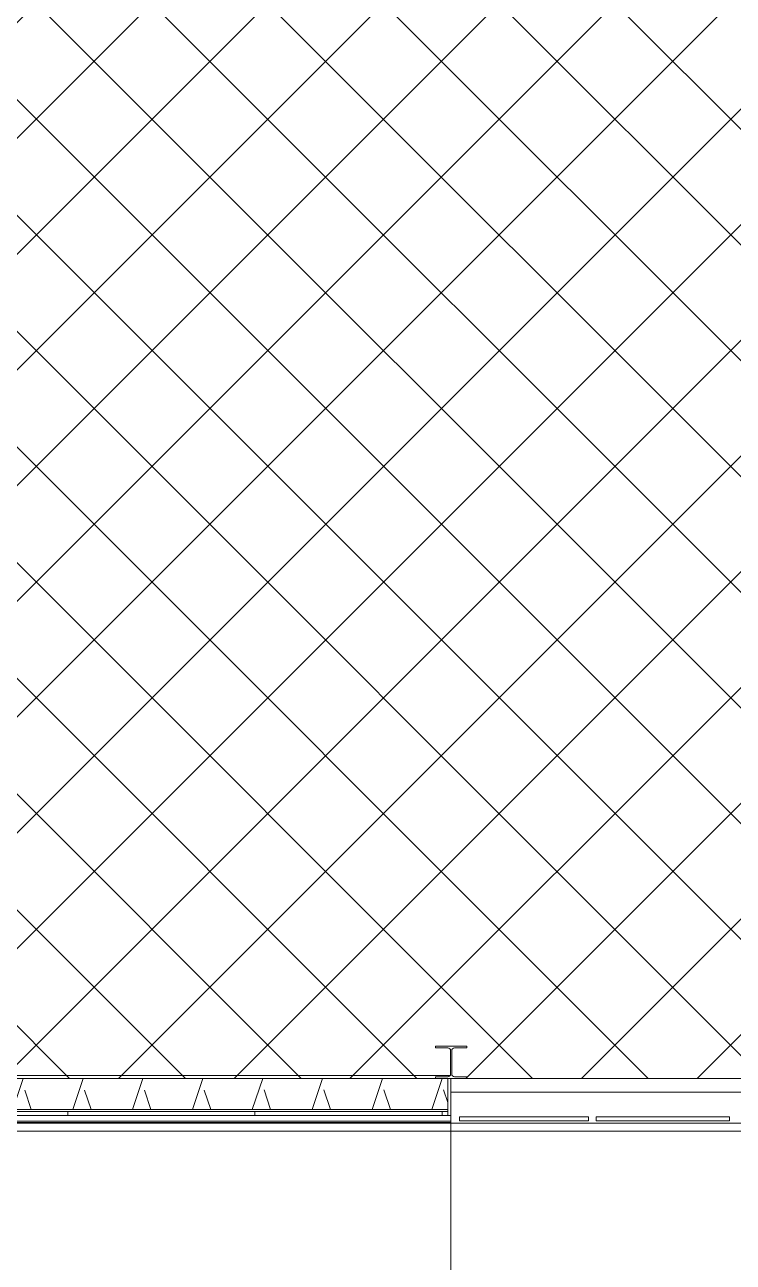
# Model space of a CAD drawing. Header units: inches. Extents: x -1442 to 61540, y -36095 to 93.
# Drawn here: x 58093.7 to 58275.6, y -22834.5 to -22516.9 of the extents above; entities that cross this region are included whole.
import ezdxf

# ---------------------------------------------------------------- set-up
doc = ezdxf.new("R2010")
doc.units = ezdxf.units.IN
doc.header["$MEASUREMENT"] = 0
for name, color, linetype, lineweight in [('A-DETL-GENF', 92, 'Continuous', 9), ('A-DETL-THIN', 151, 'Continuous', 9), ('A-FLOR', 192, 'Continuous', 9), ('A-GLAZ-CURT', 52, 'Continuous', 9), ('A-WALL', 113, 'Continuous', 9), ('A-WALL-PATT', 111, 'Continuous', 15), ('C-TOPO', 7, 'Continuous', 9), ('L-SITE-WALL', 31, 'Continuous', 9), ('S-COLS', 52, 'Continuous', 9)]:
    doc.layers.add(name, color=color, linetype=linetype, lineweight=lineweight)

# ---------------------------------------------------------------- blocks, each defined once
blk = doc.blocks.new('Struct_Xcel_Sports Complex_rvt-2-Life Safety Plan')
at = {"layer": 'A-FLOR', "color": 7}
blk.add_line((24132.95, -22790.8), (23954.27, -22790.8), dxfattribs=at)
at = {"layer": 'L-SITE-WALL', "color": 7}
for p, q in [((23954.27, -22790.8), (24132.95, -22790.8)), ((25110.27, -22798.8), (23375.27, -22798.8))]:
    blk.add_line(p, q, dxfattribs=at)
blk = doc.blocks.new('W-Wide Flange-Column - B2_E-V9-Life Safety Plan')
at = {"layer": 'S-COLS', "lineweight": 13}
for p, q in [((4, 4.13), (-4, 4.13)), ((-4, 4.13), (-4, 3.69)), ((-4, 3.69), (-0.84, 3.69)), ((0.84, 3.69), (4, 3.69)), ((4, 3.69), (4, 4.13)), ((-0.14, 3), (-0.14, -3)), ((0.14, -3), (0.14, 3)), ((-0.84, -3.69), (-4, -3.69)), ((-4, -3.69), (-4, -4.12)), ((-4, -4.12), (4, -4.12)), ((4, -3.69), (0.84, -3.69)), ((4, -4.12), (4, -3.69))]:
    blk.add_line(p, q, dxfattribs=at)
for centre, start, end in [((-0.84, 3), 0, 90), ((0.84, 3), 90, 180), ((-0.84, -3), 270, 0), ((0.84, -3), 180, 270)]:
    blk.add_arc(centre, 0.691, start, end, dxfattribs=at)
blk = doc.blocks.new('System Panel - INSULATED LOW-E GLAZING _SEE ELEVATIONS FOR U-FACTOR_ SHGC_ _ LT_-827433-Life Safety Plan')
at = {"layer": 'A-GLAZ-CURT'}
for p, q in [((17.09375, -0.25), (-17.09375, -0.25)), ((-17.09375, -0.25), (-17.09375, -1.25)), ((-17.09375, -1.25), (-17.09375, -0.25)), ((17.09375, -0.25), (-17.09375, -0.25)), ((-17.09375, -1.25), (17.09375, -1.25)), ((-17.09375, -1.25), (17.09375, -1.25)), ((17.09375, -1.25), (17.09375, -0.25)), ((17.09375, -0.25), (17.09375, -1.25))]:
    blk.add_line(p, q, dxfattribs=at)
blk = doc.blocks.new('System Panel - INSULATED LOW-E GLAZING _SEE ELEVATIONS FOR U-FACTOR_ SHGC_ _ LT_-V29-Life Safety Plan')
at = {"layer": 'A-GLAZ-CURT'}
for p, q in [((16.53125, -0.25), (-16.53125, -0.25)), ((-16.53125, -0.25), (-16.53125, -1.25)), ((-16.53125, -1.25), (-16.53125, -0.25)), ((16.53125, -0.25), (-16.53125, -0.25)), ((-16.53125, -1.25), (16.53125, -1.25)), ((-16.53125, -1.25), (16.53125, -1.25)), ((16.53125, -1.25), (16.53125, -0.25)), ((16.53125, -0.25), (16.53125, -1.25))]:
    blk.add_line(p, q, dxfattribs=at)

msp = doc.modelspace()

# ---------------------------------------------------------------- hatches: boundary and pattern name
at = {"layer": 'A-DETL-GENF'}
h = msp.add_hatch(dxfattribs=at)
h.set_pattern_fill('FP_13', color=8, style=0, pattern_type=2)
h.set_pattern_definition([(45, (34248.79, 0), (-14.849242, 14.849242), []), (135, (34248.79, 0), (-14.849242, -14.849242), [])])
h.paths.add_polyline_path([(57927.13, -22787.3), (58382.37, -22787.3), (58382.37, -22516.87), (58490.31, -22516.87), (58490.31, -22369.55), (57052.81, -22369.55), (57052.93, -22787.3), (57917.68, -22787.3)], flags=0)
h.paths.add_polyline_path([(57754.11, -22506.37), (57748.59, -22506.37), (57743.1, -22505.88), (57737.67, -22504.89), (57732.35, -22503.42), (57727.18, -22501.48), (57722.21, -22499.09), (57717.47, -22496.26), (57713.01, -22493.01), (57708.85, -22489.38), (57705.04, -22485.4), (57701.6, -22481.08), (57698.56, -22476.48), (57695.94, -22471.62), (57693.77, -22466.54), (57692.07, -22461.29), (57690.84, -22455.91), (57690.1, -22450.45), (57689.85, -22444.93), (57690.1, -22439.42), (57690.84, -22433.95), (57692.07, -22428.57), (57693.77, -22423.32), (57695.94, -22418.25), (57698.56, -22413.39), (57701.6, -22408.78), (57705.04, -22404.47), (57708.85, -22400.48), (57713.01, -22396.85), (57717.47, -22393.61), (57723.38, -22390.21), (57727.18, -22388.38), (57733.62, -22386.09), (57737.67, -22384.97), (57743.1, -22383.99), (57748.59, -22383.49), (57754.11, -22383.49), (57759.61, -22383.99), (57765.04, -22384.97), (57770.36, -22386.44), (57775.52, -22388.38), (57780.5, -22390.78), (57785.23, -22393.61), (57789.7, -22396.85), (57793.85, -22400.48), (57797.67, -22404.47), (57801.11, -22408.78), (57804.15, -22413.39), (57806.76, -22418.25), (57808.93, -22423.32), (57810.64, -22428.57), (57811.86, -22433.95), (57812.61, -22439.42), (57812.85, -22444.93), (57812.61, -22450.45), (57811.86, -22455.91), (57810.64, -22461.29), (57808.93, -22466.54), (57806.76, -22471.62), (57804.15, -22476.48), (57801.11, -22481.08), (57797.47, -22485.6), (57793.85, -22489.38), (57789.7, -22493.01), (57785.23, -22496.26), (57780.5, -22499.09), (57775.52, -22501.48), (57770.36, -22503.42), (57765.04, -22504.89), (57759.61, -22505.88)], flags=0)
at = {"layer": 'A-WALL-PATT', "lineweight": 9}
h = msp.add_hatch(dxfattribs=at)
h.set_pattern_fill('FP_5', color=256, style=0, pattern_type=2)
h.set_pattern_definition([(161.57, (34250.711, 1.92), (-15.3613961, -0.00164304), [0, -109.286, 12.134, 0]), (18.43, (34246.871, 1.92), (-15.3613961, 0.00164304), [0, -109.286, 12.134, 0]), (108.43, (34250.711, 1.92), (7.6769067, -38.40367936), [36.422, -84.998]), (71.57, (34246.871, 1.92), (7.6769067, 38.40367936), [36.422, -84.998])])
h.paths.add_polyline_path([(57625.06, -22795.3), (58202.31, -22795.3), (58202.31, -22787.3), (57625.06, -22787.3), (57625.06, -22795.12)], flags=0)
h = msp.add_hatch(dxfattribs=at)
h.set_pattern_fill('FP_7', color=256, style=0, pattern_type=2)
h.set_pattern_definition([(0, (34248.79, 0), (0, 48), []), (90, (34248.79, 0), (-48, 3e-15), [])])
h.paths.add_polyline_path([(57625.06, -22796.8), (58202.31, -22796.8), (58202.31, -22795.8), (57625.06, -22795.8)], flags=0)

# ---------------------------------------------------------------- linework, layer by layer
at = {"layer": 'A-DETL-THIN'}
msp.add_line((57052.81, -22787.3), (58382.37, -22787.3), dxfattribs=at)
at = {"layer": 'A-WALL', "lineweight": 15}
for p, q in [((58202.88, -22786.55), (57913.98, -22786.55)), ((58203.06, -22798.62), (58203.06, -22787.3)), ((57624.31, -22798.62), (58203.06, -22798.62))]:
    msp.add_line(p, q, dxfattribs=at)
at = {"layer": 'A-WALL'}
for p, q in [((58199.18, -22787.3), (57917.68, -22787.3)), ((58202.31, -22796.8), (58202.31, -22787.3)), ((58203.06, -22796.8), (57624.31, -22796.8)), ((58202.31, -22795.3), (57625.06, -22795.3)), ((58202.31, -22795.8), (57625.06, -22795.8)), ((58203.06, -22798.3), (57624.31, -22798.3))]:
    msp.add_line(p, q, dxfattribs=at)
at = {"layer": 'C-TOPO'}
for p, q in [((58203.06, -22892.07), (58203.06, -22798.8)), ((58203.06, -22798.8), (58492.81, -22798.8)), ((58492.81, -22798.8), (58203.06, -22798.8)), ((58203.06, -22798.8), (58203.06, -22892.07))]:
    msp.add_line(p, q, dxfattribs=at)
at = {"layer": 'L-SITE-WALL'}
for p, q in [((57624.06, -22798.8), (59359.06, -22798.8)), ((59482.69, -22800.8), (56901.13, -22800.8))]:
    msp.add_line(p, q, dxfattribs=at)

# ---------------------------------------------------------------- block references
at = {"color": 250, "lineweight": 5}
msp.add_blockref('Struct_Xcel_Sports Complex_rvt-2-Life Safety Plan', (34248.79, 0), dxfattribs=at)
at = {"layer": 'A-GLAZ-CURT', "rotation": 180}
for name, p in [('System Panel - INSULATED LOW-E GLAZING _SEE ELEVATIONS FOR U-FACTOR_ SHGC_ _ LT_-V29-Life Safety Plan', (58221.84, -22798.43)), ('System Panel - INSULATED LOW-E GLAZING _SEE ELEVATIONS FOR U-FACTOR_ SHGC_ _ LT_-827433-Life Safety Plan', (58257.46, -22798.43))]:
    msp.add_blockref(name, p, dxfattribs=at)
at = {"layer": 'S-COLS', "rotation": 180}
msp.add_blockref('W-Wide Flange-Column - B2_E-V9-Life Safety Plan', (58203.18, -22783.18), dxfattribs=at)

doc.saveas('drawing.dxf')
